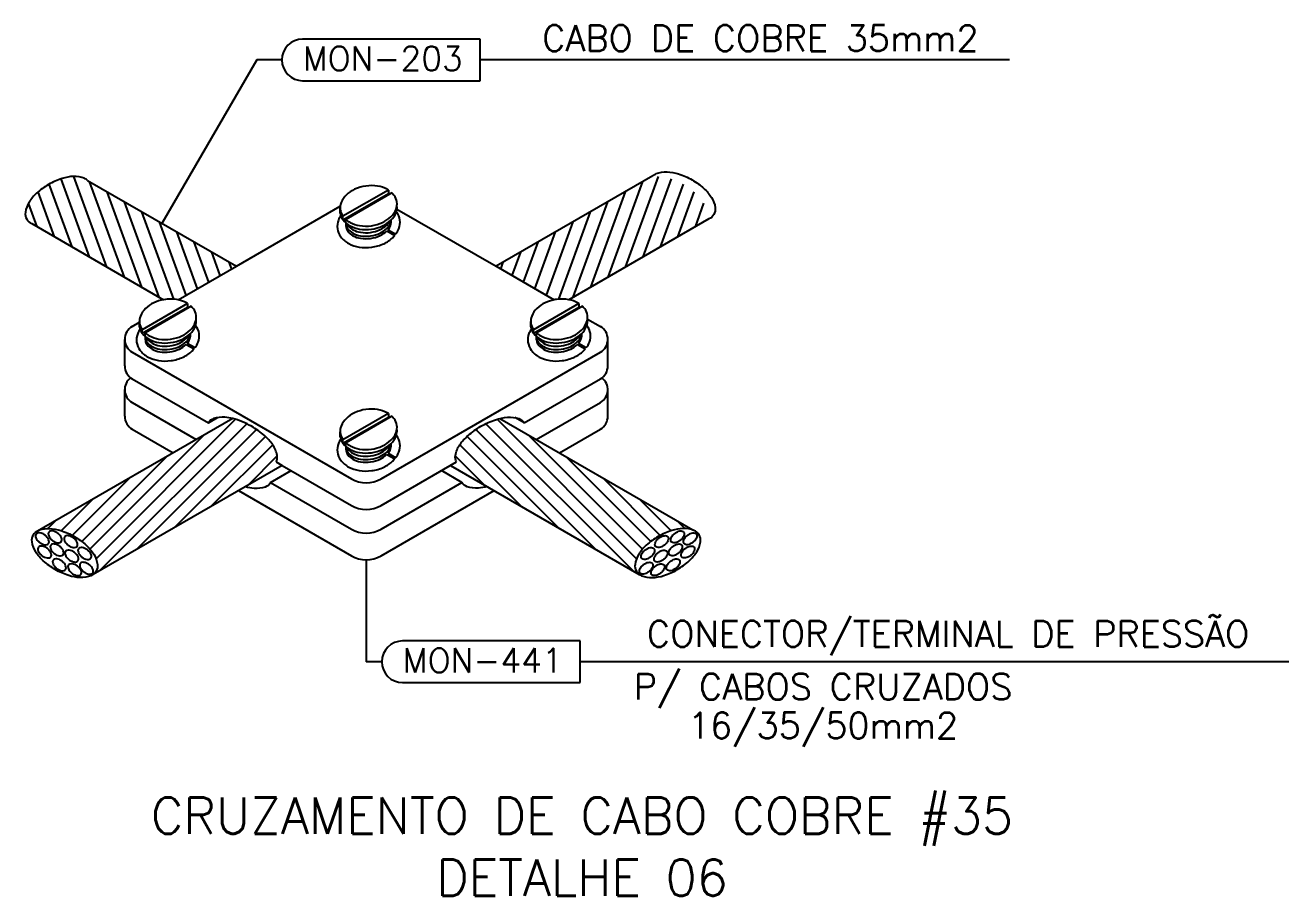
# Model space of a CAD drawing. Extents: x -800 to 12181, y -6101 to 2255.
# Drawn here: x 10315 to 10901, y -1446 to -1042 of the extents above; entities that cross this region are included whole.
import ezdxf
from ezdxf.enums import TextEntityAlignment as Align

# ---------------------------------------------------------------- set-up
doc = ezdxf.new("R2010")
doc.units = 0
doc.header["$MEASUREMENT"] = 0
doc.layers.get('0').update_dxf_attribs({"linetype": 'CONTINUOUS'})
for name, color, linetype in [('15', 1, 'CONTINUOUS'), ('25', 2, 'CONTINUOUS'), ('50', 5, 'CONTINUOUS')]:
    doc.layers.add(name, color=color, linetype=linetype)
doc.styles.add('15CL', font='romans.shx', dxfattribs={"height": 2})
doc.styles.add('25CL', font='ROMANS.shx', dxfattribs={"height": 2.5})
doc.styles.add('35CL', font='ROMANS.shx', dxfattribs={"height": 3.5})

# ---------------------------------------------------------------- blocks, each defined once
blk = doc.blocks.new('*X25')
at = {"color": 0}
for p, q in [((1626.54, 788.62), (1720.74, 882.82)), ((1629.11, 780.58), (1728.33, 879.8)), ((1622.46, 795.14), (1699.48, 872.17)), ((1654.2, 795.07), (1735.05, 875.92)), ((1679.3, 809.56), (1740.99, 871.25)), ((1704.39, 824.04), (1745.92, 865.57)), ((1616.95, 800.24), (1674.39, 857.68)), ((1729.49, 838.53), (1748.98, 858.03)), ((1610.5, 804.4), (1649.29, 843.19)), ((1603.06, 807.57), (1624.2, 828.7)), ((1593.93, 809.04), (1599.1, 814.21))]:
    blk.add_line(p, q, dxfattribs=at)
blk = doc.blocks.new('*X26')
at = {"color": 0}
for p, q in [((1610.34, 999.28), (1594.9, 1041.71)), ((1622.13, 992.47), (1602.92, 1045.27)), ((1633.92, 985.67), (1611.65, 1046.86)), ((1645.71, 978.86), (1622.23, 1043.38)), ((1598.55, 1006.09), (1587.48, 1036.51)), ((1657.5, 972.06), (1634.02, 1036.57)), ((1586.76, 1012.89), (1580.95, 1028.86)), ((1669.29, 965.25), (1645.8, 1029.76)), ((1679.08, 963.93), (1657.59, 1022.96)), ((1687.43, 966.56), (1669.38, 1016.15)), ((1695.13, 971), (1681.17, 1009.35)), ((1702.82, 975.44), (1692.96, 1002.54)), ((1710.52, 979.89), (1704.75, 995.73)), ((1718.21, 984.33), (1716.54, 988.93))]:
    blk.add_line(p, q, dxfattribs=at)

msp = doc.modelspace()

# ---------------------------------------------------------------- linework, layer by layer
for points in [[(10319.709, -1278.502, 0.1583384), (10319.451, -1279.217, 0.1064844), (10319.652, -1280.314, 0.0717057), (10320.261, -1281.339, 0.0580616), (10321.311, -1282.369, 0.0580616), (10322.57, -1283.129, 0.0717057), (10323.714, -1283.464, 0.1064844), (10324.826, -1283.385, 0.1583384), (10325.454, -1282.958, 0.1583384), (10325.712, -1282.243, 0.1064844), (10325.511, -1281.147, 0.0717057), (10324.902, -1280.121, 0.0580616), (10323.852, -1279.092, 0.0580616), (10322.593, -1278.331, 0.0717057), (10321.449, -1277.996, 0.1064844), (10320.337, -1278.075, 0.1583384)], [(10325.653, -1277.611, 0.1583384), (10325.395, -1278.326, 0.1064844), (10325.595, -1279.422, 0.0717057), (10326.205, -1280.448, 0.0580616), (10327.255, -1281.478, 0.0580616), (10328.513, -1282.238, 0.0717057), (10329.658, -1282.573, 0.1064844), (10330.77, -1282.494, 0.1583384), (10331.398, -1282.067, 0.1583384), (10331.656, -1281.352, 0.1064844), (10331.455, -1280.256, 0.0717057), (10330.846, -1279.23, 0.0580616), (10329.796, -1278.201, 0.0580616), (10328.537, -1277.44, 0.0717057), (10327.392, -1277.105, 0.1064844), (10326.281, -1277.184, 0.1583384)], [(10620.384, -1277.611, -0.1583384), (10620.642, -1278.326, -0.1064844), (10620.441, -1279.422, -0.0717057), (10619.832, -1280.448, -0.0580616), (10618.782, -1281.478, -0.0580616), (10617.523, -1282.238, -0.0717057), (10616.379, -1282.573, -0.1064844), (10615.267, -1282.494, -0.1583384), (10614.639, -1282.067, -0.1583384), (10614.381, -1281.352, -0.1064844), (10614.582, -1280.256, -0.0717057), (10615.191, -1279.23, -0.0580616), (10616.241, -1278.201, -0.0580616), (10617.5, -1277.44, -0.0717057), (10618.644, -1277.105, -0.1064844), (10619.756, -1277.184, -0.1583384)], [(10626.328, -1278.502, -0.1583384), (10626.586, -1279.217, -0.1064844), (10626.385, -1280.314, -0.0717057), (10625.776, -1281.339, -0.0580616), (10624.726, -1282.369, -0.0580616), (10623.467, -1283.129, -0.0717057), (10622.322, -1283.464, -0.1064844), (10621.211, -1283.385, -0.1583384), (10620.583, -1282.958, -0.1583384), (10620.325, -1282.243, -0.1064844), (10620.525, -1281.147, -0.0717057), (10621.135, -1280.121, -0.0580616), (10622.185, -1279.092, -0.0580616), (10623.443, -1278.331, -0.0717057), (10624.588, -1277.996, -0.1064844), (10625.7, -1278.075, -0.1583384)], [(10320.798, -1284.641, 0.1583384), (10320.541, -1285.356, 0.1064844), (10320.741, -1286.452, 0.0717057), (10321.351, -1287.478, 0.0580616), (10322.401, -1288.508, 0.0580616), (10323.659, -1289.268, 0.0717057), (10324.804, -1289.603, 0.1064844), (10325.916, -1289.524, 0.1583384), (10326.544, -1289.097, 0.1583384), (10326.801, -1288.382, 0.1064844), (10326.601, -1287.286, 0.0717057), (10325.992, -1286.26, 0.0580616), (10324.942, -1285.231, 0.0580616), (10323.683, -1284.47, 0.0717057), (10322.538, -1284.135, 0.1064844), (10321.427, -1284.214, 0.1583384)], [(10326.544, -1283.651, 0.1583384), (10326.287, -1284.366, 0.1064844), (10326.487, -1285.462, 0.0717057), (10327.096, -1286.488, 0.0580616), (10328.146, -1287.518, 0.0580616), (10329.405, -1288.278, 0.0717057), (10330.55, -1288.613, 0.1064844), (10331.662, -1288.534, 0.1583384), (10332.29, -1288.107, 0.1583384), (10332.547, -1287.392, 0.1064844), (10332.347, -1286.296, 0.0717057), (10331.738, -1285.27, 0.0580616), (10330.688, -1284.241, 0.0580616), (10329.429, -1283.48, 0.0717057), (10328.284, -1283.145, 0.1064844), (10327.172, -1283.224, 0.1583384)], [(10332.983, -1279.79, 0.1583384), (10332.726, -1280.504, 0.1064844), (10332.926, -1281.601, 0.0717057), (10333.536, -1282.626, 0.0580616), (10334.586, -1283.656, 0.0580616), (10335.844, -1284.417, 0.0717057), (10336.989, -1284.751, 0.1064844), (10338.101, -1284.672, 0.1583384), (10338.729, -1284.245, 0.1583384), (10338.986, -1283.531, 0.1064844), (10338.786, -1282.434, 0.0717057), (10338.177, -1281.409, 0.0580616), (10337.127, -1280.379, 0.0580616), (10335.868, -1279.618, 0.0717057), (10334.723, -1279.284, 0.1064844), (10333.611, -1279.363, 0.1583384)], [(10613.054, -1279.79, -0.1583384), (10613.311, -1280.504, -0.1064844), (10613.111, -1281.601, -0.0717057), (10612.501, -1282.626, -0.0580616), (10611.451, -1283.656, -0.0580616), (10610.193, -1284.417, -0.0717057), (10609.048, -1284.751, -0.1064844), (10607.936, -1284.672, -0.1583384), (10607.308, -1284.245, -0.1583384), (10607.051, -1283.531, -0.1064844), (10607.251, -1282.434, -0.0717057), (10607.86, -1281.409, -0.0580616), (10608.91, -1280.379, -0.0580616), (10610.169, -1279.618, -0.0717057), (10611.314, -1279.284, -0.1064844), (10612.425, -1279.363, -0.1583384)], [(10619.493, -1283.651, -0.1583384), (10619.75, -1284.366, -0.1064844), (10619.55, -1285.462, -0.0717057), (10618.941, -1286.488, -0.0580616), (10617.891, -1287.518, -0.0580616), (10616.632, -1288.278, -0.0717057), (10615.487, -1288.613, -0.1064844), (10614.375, -1288.534, -0.1583384), (10613.747, -1288.107, -0.1583384), (10613.49, -1287.392, -0.1064844), (10613.69, -1286.296, -0.0717057), (10614.299, -1285.27, -0.0580616), (10615.349, -1284.241, -0.0580616), (10616.608, -1283.48, -0.0717057), (10617.753, -1283.145, -0.1064844), (10618.865, -1283.224, -0.1583384)], [(10625.239, -1284.641, -0.1583384), (10625.496, -1285.356, -0.1064844), (10625.296, -1286.452, -0.0717057), (10624.686, -1287.478, -0.0580616), (10623.636, -1288.508, -0.0580616), (10622.378, -1289.268, -0.0717057), (10621.233, -1289.603, -0.1064844), (10620.121, -1289.524, -0.1583384), (10619.493, -1289.097, -0.1583384), (10619.235, -1288.382, -0.1064844), (10619.436, -1287.286, -0.0717057), (10620.045, -1286.26, -0.0580616), (10621.095, -1285.231, -0.0580616), (10622.354, -1284.47, -0.0717057), (10623.499, -1284.135, -0.1064844), (10624.61, -1284.214, -0.1583384)], [(10327.634, -1290.582, 0.1583384), (10327.376, -1291.297, 0.1064844), (10327.577, -1292.393, 0.0717057), (10328.186, -1293.419, 0.0580616), (10329.236, -1294.449, 0.0580616), (10330.495, -1295.209, 0.0717057), (10331.64, -1295.544, 0.1064844), (10332.751, -1295.465, 0.1583384), (10333.38, -1295.038, 0.1583384), (10333.637, -1294.323, 0.1064844), (10333.437, -1293.227, 0.0717057), (10332.827, -1292.201, 0.0580616), (10331.777, -1291.172, 0.0580616), (10330.519, -1290.411, 0.0717057), (10329.374, -1290.076, 0.1064844), (10328.262, -1290.155, 0.1583384)], [(10333.38, -1286.523, 0.1583384), (10333.122, -1287.237, 0.1064844), (10333.323, -1288.334, 0.0717057), (10333.932, -1289.359, 0.0580616), (10334.982, -1290.389, 0.0580616), (10336.24, -1291.15, 0.0717057), (10337.385, -1291.484, 0.1064844), (10338.497, -1291.405, 0.1583384), (10339.125, -1290.978, 0.1583384), (10339.383, -1290.264, 0.1064844), (10339.182, -1289.167, 0.0717057), (10338.573, -1288.142, 0.0580616), (10337.523, -1287.112, 0.0580616), (10336.264, -1286.351, 0.0717057), (10335.119, -1286.017, 0.1064844), (10334.008, -1286.096, 0.1583384)], [(10339.422, -1285.334, 0.1583384), (10339.165, -1286.049, 0.1064844), (10339.365, -1287.146, 0.0717057), (10339.975, -1288.171, 0.0580616), (10341.025, -1289.201, 0.0580616), (10342.283, -1289.961, 0.0717057), (10343.428, -1290.296, 0.1064844), (10344.54, -1290.217, 0.1583384), (10345.168, -1289.79, 0.1583384), (10345.426, -1289.075, 0.1064844), (10345.225, -1287.979, 0.0717057), (10344.616, -1286.953, 0.0580616), (10343.566, -1285.924, 0.0580616), (10342.307, -1285.163, 0.0717057), (10341.162, -1284.828, 0.1064844), (10340.051, -1284.907, 0.1583384)], [(10606.614, -1285.334, -0.1583384), (10606.872, -1286.049, -0.1064844), (10606.671, -1287.146, -0.0717057), (10606.062, -1288.171, -0.0580616), (10605.012, -1289.201, -0.0580616), (10603.754, -1289.961, -0.0717057), (10602.609, -1290.296, -0.1064844), (10601.497, -1290.217, -0.1583384), (10600.869, -1289.79, -0.1583384), (10600.611, -1289.075, -0.1064844), (10600.812, -1287.979, -0.0717057), (10601.421, -1286.953, -0.0580616), (10602.471, -1285.924, -0.0580616), (10603.73, -1285.163, -0.0717057), (10604.875, -1284.828, -0.1064844), (10605.986, -1284.907, -0.1583384)], [(10612.657, -1286.523, -0.1583384), (10612.915, -1287.237, -0.1064844), (10612.714, -1288.334, -0.0717057), (10612.105, -1289.359, -0.0580616), (10611.055, -1290.389, -0.0580616), (10609.796, -1291.15, -0.0717057), (10608.651, -1291.484, -0.1064844), (10607.54, -1291.405, -0.1583384), (10606.912, -1290.978, -0.1583384), (10606.654, -1290.264, -0.1064844), (10606.855, -1289.167, -0.0717057), (10607.464, -1288.142, -0.0580616), (10608.514, -1287.112, -0.0580616), (10609.772, -1286.351, -0.0717057), (10610.917, -1286.017, -0.1064844), (10612.029, -1286.096, -0.1583384)], [(10618.403, -1290.582, -0.1583384), (10618.66, -1291.297, -0.1064844), (10618.46, -1292.393, -0.0717057), (10617.851, -1293.419, -0.0580616), (10616.801, -1294.449, -0.0580616), (10615.542, -1295.209, -0.0717057), (10614.397, -1295.544, -0.1064844), (10613.286, -1295.465, -0.1583384), (10612.657, -1295.038, -0.1583384), (10612.4, -1294.323, -0.1064844), (10612.6, -1293.227, -0.0717057), (10613.21, -1292.201, -0.0580616), (10614.26, -1291.172, -0.0580616), (10615.518, -1290.411, -0.0717057), (10616.663, -1290.076, -0.1064844), (10617.775, -1290.155, -0.1583384)], [(10334.766, -1292.86, 0.1583384), (10334.509, -1293.574, 0.1064844), (10334.709, -1294.671, 0.0717057), (10335.319, -1295.696, 0.0580616), (10336.369, -1296.726, 0.0580616), (10337.627, -1297.487, 0.0717057), (10338.772, -1297.821, 0.1064844), (10339.884, -1297.742, 0.1583384), (10340.512, -1297.315, 0.1583384), (10340.769, -1296.6, 0.1064844), (10340.569, -1295.504, 0.0717057), (10339.96, -1294.479, 0.0580616), (10338.91, -1293.449, 0.0580616), (10337.651, -1292.688, 0.0717057), (10336.506, -1292.354, 0.1064844), (10335.395, -1292.432, 0.1583384)], [(10340.215, -1292.166, 0.1583384), (10339.958, -1292.881, 0.1064844), (10340.158, -1293.978, 0.0717057), (10340.767, -1295.003, 0.0580616), (10341.817, -1296.033, 0.0580616), (10343.076, -1296.793, 0.0717057), (10344.221, -1297.128, 0.1064844), (10345.333, -1297.049, 0.1583384), (10345.961, -1296.622, 0.1583384), (10346.218, -1295.907, 0.1064844), (10346.018, -1294.811, 0.0717057), (10345.408, -1293.785, 0.0580616), (10344.358, -1292.756, 0.0580616), (10343.1, -1291.995, 0.0717057), (10341.955, -1291.66, 0.1064844), (10340.843, -1291.739, 0.1583384)], [(10605.822, -1292.166, -0.1583384), (10606.079, -1292.881, -0.1064844), (10605.879, -1293.978, -0.0717057), (10605.27, -1295.003, -0.0580616), (10604.22, -1296.033, -0.0580616), (10602.961, -1296.793, -0.0717057), (10601.816, -1297.128, -0.1064844), (10600.704, -1297.049, -0.1583384), (10600.076, -1296.622, -0.1583384), (10599.819, -1295.907, -0.1064844), (10600.019, -1294.811, -0.0717057), (10600.628, -1293.785, -0.0580616), (10601.678, -1292.756, -0.0580616), (10602.937, -1291.995, -0.0717057), (10604.082, -1291.66, -0.1064844), (10605.194, -1291.739, -0.1583384)], [(10611.27, -1292.86, -0.1583384), (10611.528, -1293.574, -0.1064844), (10611.327, -1294.671, -0.0717057), (10610.718, -1295.696, -0.0580616), (10609.668, -1296.726, -0.0580616), (10608.41, -1297.487, -0.0717057), (10607.265, -1297.821, -0.1064844), (10606.153, -1297.742, -0.1583384), (10605.525, -1297.315, -0.1583384), (10605.267, -1296.6, -0.1064844), (10605.468, -1295.504, -0.0717057), (10606.077, -1294.479, -0.0580616), (10607.127, -1293.449, -0.0580616), (10608.386, -1292.688, -0.0717057), (10609.531, -1292.354, -0.1064844), (10610.642, -1292.432, -0.1583384)]]:
    msp.add_lwpolyline(points, format="xyb", close=True)
at = {"layer": '15', "color": 1}
for p, q in [((10422.283, -1058.41), (10378.169, -1134.299)), ((10433.821, -1058.41), (10422.283, -1058.41)), ((10771.646, -1058.402), (10525.944, -1058.402)), ((10480.233, -1337.828), (10473.018, -1337.828)), ((10901.342, -1337.82), (10572.356, -1337.82))]:
    msp.add_line(p, q, dxfattribs=at)
at = {"layer": '15', "linetype": 'Continuous'}
msp.add_line((10473.018, -1290.451), (10473.018, -1337.828), dxfattribs=at)
at = {"layer": '15'}
for points in [[(10463.693, -1135.038, 0.1298709), (10464.435, -1136.815, 0.1064379), (10466.84, -1138.863, 0.0843798), (10470.365, -1140.05, 0.0734637), (10475.009, -1140.095, 0.0734637), (10479.468, -1138.796, 0.0843798), (10482.541, -1136.7, 0.1064379), (10484.302, -1134.079, 0.0952148), (10484.571, -1132.681, 0.0316451)], [(10463.972, -1134.437, 0.0606228), (10464.435, -1135.222, 0.1064379), (10466.84, -1137.269, 0.0843798), (10470.365, -1138.456, 0.0734637), (10475.009, -1138.501, 0.0734637), (10479.468, -1137.202, 0.0843798), (10482.541, -1135.106, 0.0722349), (10483.862, -1133.402, 0.0952148)], [(10370.483, -1187.699, 0.1298709), (10371.225, -1189.477, 0.1064379), (10373.629, -1191.524, 0.0843798), (10377.154, -1192.711, 0.0734637), (10381.799, -1192.757, 0.0734637), (10386.257, -1191.458, 0.0843798), (10389.33, -1189.362, 0.1064379), (10391.092, -1186.741, 0.0952148), (10391.361, -1185.343, 0.0316451)], [(10370.762, -1187.099, 0.0606228), (10371.225, -1187.884, 0.1064379), (10373.629, -1189.931, 0.0843798), (10377.154, -1191.118, 0.0734637), (10381.799, -1191.163, 0.0734637), (10386.257, -1189.864, 0.0843798), (10389.33, -1187.768, 0.0722349), (10390.652, -1186.064, 0.0952148)], [(10552.164, -1187.699, 0.1298709), (10552.905, -1189.477, 0.1064379), (10555.31, -1191.524, 0.0843798), (10558.835, -1192.711, 0.0734637), (10563.479, -1192.757, 0.0734637), (10567.938, -1191.458, 0.0843798), (10571.011, -1189.362, 0.1064379), (10572.773, -1186.741, 0.0952148), (10573.041, -1185.343, 0.0316451)], [(10552.443, -1187.099, 0.0606228), (10552.905, -1187.884, 0.1064379), (10555.31, -1189.931, 0.0843798), (10558.835, -1191.118, 0.0734637), (10563.479, -1191.163, 0.0734637), (10567.938, -1189.864, 0.0843798), (10571.011, -1187.768, 0.0722349), (10572.332, -1186.064, 0.0952148)], [(10463.693, -1238.778, 0.1298709), (10464.435, -1240.556, 0.1064379), (10466.84, -1242.603, 0.0843798), (10470.365, -1243.79, 0.0734637), (10475.009, -1243.835, 0.0734637), (10479.468, -1242.536, 0.0843798), (10482.541, -1240.44, 0.1064379), (10484.302, -1237.819, 0.0952148), (10484.571, -1236.422, 0.0316451)], [(10463.972, -1238.177, 0.0606228), (10464.435, -1238.962, 0.1064379), (10466.84, -1241.009, 0.0843798), (10470.365, -1242.196, 0.0734637), (10475.009, -1242.242, 0.0734637), (10479.468, -1240.942, 0.0843798), (10482.541, -1238.846, 0.0722349), (10483.862, -1237.143, 0.0952148)]]:
    msp.add_lwpolyline(points, format="xyb", dxfattribs=at)
at = {"layer": '25'}
for p, q in [((10525.944, -1048.737), (10443.477, -1048.737)), ((10525.944, -1068.066), (10525.944, -1048.737)), ((10443.477, -1068.066), (10525.944, -1068.066)), ((10343.637, -1114.362), (10412.7, -1154.235)), ((10606.141, -1112.202), (10533.337, -1154.235)), ((10483.291, -1118.84), (10462.215, -1131.008)), ((10462.215, -1132.628), (10483.291, -1120.46)), ((10484.903, -1120.093), (10463.525, -1132.435)), ((10483.291, -1118.84), (10483.291, -1120.46)), ((10483.291, -1120.46), (10483.779, -1120.741)), ((10412.7, -1154.235), (10460.948, -1126.379)), ((10460.97, -1129.603), (10460.911, -1127.256)), ((10462.215, -1132.628), (10462.215, -1131.008)), ((10487.274, -1127.641), (10533.337, -1154.235)), ((10632.12, -1132.223), (10567.145, -1169.737)), ((10317.658, -1134.383), (10378.89, -1169.736)), ((10463.525, -1134.056), (10463.525, -1132.435)), ((10463.658, -1135.7), (10463.658, -1134.174)), ((10482.599, -1137.819), (10486.255, -1139.93)), ((10483.117, -1137.254), (10486.721, -1139.334)), ((10484.571, -1133.858), (10484.571, -1132.749)), ((10385.753, -1169.794), (10412.7, -1154.235)), ((10533.337, -1154.235), (10560.278, -1169.79)), ((10390.081, -1171.501), (10369.005, -1183.67)), ((10369.005, -1185.29), (10390.081, -1173.122)), ((10391.693, -1172.754), (10370.314, -1185.097)), ((10390.081, -1171.501), (10390.081, -1173.122)), ((10390.081, -1173.122), (10390.569, -1173.403)), ((10571.762, -1171.501), (10550.686, -1183.67)), ((10550.686, -1185.29), (10571.762, -1173.122)), ((10573.374, -1172.754), (10551.995, -1185.097)), ((10571.762, -1171.501), (10571.762, -1173.122)), ((10571.762, -1173.122), (10572.249, -1173.403)), ((10575.74, -1178.717), (10581.743, -1182.183)), ((10364.294, -1182.183), (10367.715, -1180.208)), ((10367.76, -1182.264), (10367.701, -1179.918)), ((10369.005, -1185.29), (10369.005, -1183.67)), ((10549.44, -1182.264), (10549.381, -1179.918)), ((10550.686, -1185.29), (10550.686, -1183.67)), ((10360.857, -1200.505), (10360.857, -1188.135)), ((10370.314, -1186.717), (10370.314, -1185.097)), ((10370.448, -1188.361), (10370.448, -1186.836)), ((10389.389, -1190.481), (10393.045, -1192.592)), ((10389.907, -1189.916), (10393.511, -1191.996)), ((10391.361, -1186.52), (10391.361, -1185.411)), ((10551.995, -1186.717), (10551.995, -1185.097)), ((10552.128, -1188.361), (10552.128, -1186.836)), ((10571.07, -1190.481), (10574.725, -1192.592)), ((10571.588, -1189.916), (10575.191, -1191.996)), ((10573.041, -1186.52), (10573.041, -1185.411)), ((10585.179, -1200.505), (10585.179, -1188.135)), ((10364.294, -1194.086), (10466.146, -1252.891)), ((10479.891, -1252.891), (10581.744, -1194.086)), ((10364.294, -1206.457), (10399.729, -1226.915)), ((10546.308, -1226.915), (10581.744, -1206.456)), ((10360.857, -1223.853), (10360.857, -1211.483)), ((10585.179, -1223.853), (10585.179, -1211.483)), ((10364.294, -1217.434), (10394.083, -1234.633)), ((10551.954, -1234.633), (10581.744, -1217.434)), ((10411.004, -1224.864), (10319.318, -1277.799)), ((10399.729, -1226.915), (10403.981, -1224.461)), ((10483.291, -1222.58), (10462.215, -1234.748)), ((10462.215, -1236.368), (10483.291, -1224.2)), ((10484.903, -1223.833), (10463.525, -1236.176)), ((10483.291, -1222.58), (10483.291, -1224.2)), ((10483.291, -1224.2), (10483.779, -1224.482)), ((10535.033, -1224.864), (10624.702, -1276.635)), ((10546.308, -1226.915), (10542.056, -1224.461)), ((10364.294, -1229.805), (10383.37, -1240.819)), ((10460.97, -1233.343), (10460.911, -1230.997)), ((10562.667, -1240.819), (10581.744, -1229.804)), ((10462.215, -1236.368), (10462.215, -1234.748)), ((10463.525, -1237.796), (10463.525, -1236.176)), ((10484.571, -1237.598), (10484.571, -1236.489)), ((10463.658, -1239.44), (10463.658, -1237.914)), ((10482.599, -1241.559), (10486.255, -1243.67)), ((10483.117, -1240.994), (10486.721, -1243.074)), ((10433.919, -1246.655), (10346.289, -1297.248)), ((10428.62, -1254.573), (10438.126, -1249.084)), ((10431.131, -1245.045), (10433.919, -1246.655)), ((10433.919, -1246.655), (10466.146, -1265.261)), ((10479.891, -1265.261), (10514.906, -1245.045)), ((10517.417, -1254.573), (10507.91, -1249.084)), ((10512.118, -1246.655), (10599.748, -1297.248)), ((10428.62, -1254.573), (10466.146, -1276.239)), ((10479.891, -1276.239), (10517.417, -1254.573)), ((10413.699, -1258.329), (10466.146, -1288.609)), ((10479.891, -1288.609), (10532.338, -1258.329)), ((10572.356, -1328.155), (10489.889, -1328.155)), ((10572.356, -1347.484), (10572.356, -1328.155)), ((10489.889, -1347.484), (10572.356, -1347.484))]:
    msp.add_line(p, q, dxfattribs=at)
for points in [[(10343.637, -1114.362, 0.0940759), (10342.091, -1113.375, 0.1052862), (10337.113, -1112.515, 0.067593), (10331.75, -1113.457, 0.0537475), (10325.498, -1116.22, 0.0537475), (10319.978, -1120.253, 0.067593), (10316.482, -1124.427, 0.1052862), (10314.737, -1129.168, 0.1681723), (10315.345, -1132.326, 0.1681723)], [(10606.141, -1112.202, -0.0940759), (10607.687, -1111.215, -0.1052862), (10612.665, -1110.355, -0.067593), (10618.028, -1111.297, -0.0537475), (10624.28, -1114.061, -0.0537475), (10629.8, -1118.093, -0.067593), (10633.296, -1122.267, -0.1052862), (10635.041, -1127.008, -0.1681723), (10634.433, -1130.166, -0.1681723)], [(10483.291, -1118.84, 0.0169489), (10482.691, -1118.49, 0.0843798), (10478.293, -1117.009, 0.0734637), (10472.845, -1116.956, 0.0734637), (10467.615, -1118.48, 0.0843798), (10463.781, -1121.095, 0.1064379), (10461.373, -1124.676, 0.1298709), (10460.97, -1127.982, 0.1298709)], [(10463.525, -1132.435, 0.0602819), (10465.538, -1133.853, 0.0843798), (10469.936, -1135.335, 0.0734637), (10475.384, -1135.388, 0.0734637), (10480.614, -1133.864, 0.0843798), (10484.448, -1131.249, 0.1064379), (10486.855, -1127.667, 0.1298709), (10487.259, -1124.361, 0.1298709), (10485.977, -1121.287, 0.0392354), (10484.903, -1120.093, 0.0843798)], [(10460.97, -1129.603, 0.1298709), (10462.252, -1132.676, 0.1064379), (10465.538, -1135.474, 0.0843798), (10469.936, -1136.955, 0.0734637), (10475.384, -1137.008, 0.0734637), (10480.614, -1135.484, 0.0843798), (10484.448, -1132.869, 0.1064379), (10486.855, -1129.288, 0.1267453), (10487.269, -1126.061, 0.1298709)], [(10461.206, -1130.657, 0.0515185), (10460.097, -1132.774, 0.1298709), (10459.608, -1136.777, 0.1298709)], [(10460.97, -1127.982, 0.1274971), (10462.215, -1131.008, 0.1064379)], [(10486.721, -1139.334, 0.0629307), (10488.132, -1136.784, 0.1298709), (10488.62, -1132.781, 0.1298709), (10487.068, -1129.059, 0.0030612), (10486.981, -1128.946, 0.0843798)], [(10634.433, -1130.166, -0.1614579), (10632.12, -1132.223, -0.1052862)], [(10315.345, -1132.326, 0.1614579), (10317.658, -1134.383, 0.1052862)], [(10459.608, -1136.777, 0.1298709), (10461.161, -1140.499, 0.1064379), (10464.887, -1143.671, 0.0843798), (10469.722, -1145.299, 0.0734637), (10475.571, -1145.356, 0.0734637), (10481.187, -1143.72, 0.0843798), (10485.402, -1140.846, 0.0269309), (10486.255, -1139.93, 0.1298709)], [(10463.658, -1135.7, 0.0342328), (10463.693, -1136.214, 0.1298709)], [(10463.693, -1136.214, 0.1298709), (10464.435, -1137.992, 0.1064379), (10466.84, -1140.039, 0.0843798), (10470.365, -1141.226, 0.0734637), (10475.009, -1141.272, 0.0734637), (10479.468, -1139.972, 0.0843798), (10482.541, -1137.876, 0.0027292), (10482.599, -1137.819, 0.0952148)], [(10483.117, -1137.254, 0.0778924), (10484.302, -1135.256, 0.0952148), (10484.571, -1133.858, 0.0316451)], [(10378.89, -1169.736, 0.0632969), (10374.405, -1171.142, 0.0843798), (10370.571, -1173.757, 0.1064379), (10368.163, -1177.338, 0.1298709), (10367.76, -1180.644, 0.1298709)], [(10370.314, -1185.097, 0.0602819), (10372.328, -1186.515, 0.0843798), (10376.726, -1187.996, 0.0734637), (10382.174, -1188.05, 0.0734637), (10387.404, -1186.526, 0.0843798), (10391.238, -1183.911, 0.1064379), (10393.645, -1180.329, 0.1298709), (10394.049, -1177.023, 0.1298709), (10392.766, -1173.949, 0.0392354), (10391.693, -1172.754, 0.0843798)], [(10385.758, -1169.79, 0.0929252), (10378.89, -1169.736, 0.0734637)], [(10390.081, -1171.501, 0.0169489), (10389.481, -1171.152, 0.0720008), (10385.753, -1169.794, 0.0836456)], [(10560.278, -1169.79, 0.0593005), (10556.085, -1171.142, 0.0843798), (10552.251, -1173.757, 0.1064379), (10549.844, -1177.338, 0.1298709), (10549.44, -1180.644, 0.1298709)], [(10551.995, -1185.097, 0.0602819), (10554.008, -1186.515, 0.0843798), (10558.407, -1187.996, 0.0734637), (10563.854, -1188.05, 0.0734637), (10569.084, -1186.526, 0.0843798), (10572.919, -1183.911, 0.1064379), (10575.326, -1180.329, 0.1298709), (10575.729, -1177.023, 0.1298709), (10574.447, -1173.949, 0.0392354), (10573.374, -1172.754, 0.0843798)], [(10567.147, -1169.736, 0.0787203), (10561.315, -1169.618, 0.0141017), (10560.278, -1169.79, 0.0843798)], [(10571.762, -1171.501, 0.0169489), (10571.161, -1171.152, 0.0773293), (10567.145, -1169.737, 0.0734637)], [(10367.76, -1182.264, 0.1298709), (10369.042, -1185.338, 0.1064379), (10372.328, -1188.135, 0.0843798), (10376.726, -1189.616, 0.0734637), (10382.174, -1189.67, 0.0734637), (10387.404, -1188.146, 0.0843798), (10391.238, -1185.531, 0.1064379), (10393.645, -1181.949, 0.1267453), (10394.059, -1178.723, 0.1298709)], [(10549.44, -1182.264, 0.1298709), (10550.723, -1185.338, 0.1064379), (10554.008, -1188.135, 0.0843798), (10558.407, -1189.616, 0.0734637), (10563.854, -1189.67, 0.0734637), (10569.084, -1188.146, 0.0843798), (10572.919, -1185.531, 0.1064379), (10575.326, -1181.949, 0.1267453), (10575.74, -1178.723, 0.1298709)], [(10367.996, -1183.319, 0.0515185), (10366.887, -1185.436, 0.1298709), (10366.398, -1189.439, 0.1298709)], [(10367.76, -1180.644, 0.1274971), (10369.005, -1183.67, 0.1064379)], [(10393.511, -1191.996, 0.0629307), (10394.922, -1189.446, 0.1298709), (10395.41, -1185.443, 0.1298709), (10393.858, -1181.721, 0.0030612), (10393.771, -1181.608, 0.0843798)], [(10549.676, -1183.319, 0.0515185), (10548.567, -1185.436, 0.1298709), (10548.079, -1189.439, 0.1298709)], [(10549.44, -1180.644, 0.1274971), (10550.686, -1183.67, 0.1064379)], [(10575.191, -1191.996, 0.0629307), (10576.602, -1189.446, 0.1298709), (10577.091, -1185.443, 0.1298709), (10575.538, -1181.721, 0.0030612), (10575.451, -1181.608, 0.0843798)], [(10366.398, -1189.439, 0.1298709), (10367.951, -1193.161, 0.1064379), (10371.677, -1196.333, 0.0843798), (10376.512, -1197.961, 0.0734637), (10382.361, -1198.018, 0.0734637), (10387.977, -1196.382, 0.0843798), (10392.192, -1193.507, 0.0269309), (10393.045, -1192.592, 0.1298709)], [(10370.448, -1188.361, 0.0342328), (10370.483, -1188.876, 0.1298709)], [(10370.483, -1188.876, 0.1298709), (10371.225, -1190.654, 0.1064379), (10373.629, -1192.701, 0.0843798), (10377.154, -1193.888, 0.0734637), (10381.799, -1193.933, 0.0734637), (10386.257, -1192.634, 0.0843798), (10389.33, -1190.538, 0.0027292), (10389.389, -1190.481, 0.0952148)], [(10389.907, -1189.916, 0.0778924), (10391.092, -1187.917, 0.0952148), (10391.361, -1186.52, 0.0316451)], [(10548.079, -1189.439, 0.1298709), (10549.631, -1193.161, 0.1064379), (10553.358, -1196.333, 0.0843798), (10558.192, -1197.961, 0.0734637), (10564.042, -1198.018, 0.0734637), (10569.658, -1196.382, 0.0843798), (10573.872, -1193.507, 0.0269309), (10574.725, -1192.592, 0.1298709)], [(10552.128, -1188.361, 0.0342328), (10552.164, -1188.876, 0.1298709)], [(10552.164, -1188.876, 0.1298709), (10552.905, -1190.654, 0.1064379), (10555.31, -1192.701, 0.0843798), (10558.835, -1193.888, 0.0734637), (10563.479, -1193.933, 0.0734637), (10567.938, -1192.634, 0.0843798), (10571.011, -1190.538, 0.0027292), (10571.07, -1190.481, 0.0952148)], [(10571.588, -1189.916, 0.0778924), (10572.773, -1187.917, 0.0952148), (10573.041, -1186.52, 0.0316451)], [(10411.004, -1224.864, 0.039702), (10407.38, -1224.285, 0.1029758), (10402.112, -1224.952, 0.1809308), (10399.729, -1226.915, 0.1809308)], [(10431.131, -1245.045, 0.1809308), (10431.64, -1241.999, 0.1029758), (10429.584, -1237.104, 0.0624925), (10425.75, -1232.8, 0.0487177), (10419.746, -1228.505, 0.0621696), (10411.004, -1224.864, 0.0624632)], [(10483.291, -1222.58, 0.0169489), (10482.691, -1222.23, 0.0843798), (10478.293, -1220.749, 0.0734637), (10472.845, -1220.696, 0.0734637), (10467.615, -1222.22, 0.0843798), (10463.781, -1224.835, 0.1064379), (10461.373, -1228.416, 0.1298709), (10460.97, -1231.722, 0.1298709)], [(10463.525, -1236.176, 0.0602819), (10465.538, -1237.594, 0.0843798), (10469.936, -1239.075, 0.0734637), (10475.384, -1239.128, 0.0734637), (10480.614, -1237.604, 0.0843798), (10484.448, -1234.989, 0.1064379), (10486.855, -1231.408, 0.1298709), (10487.259, -1228.101, 0.1298709), (10485.977, -1225.028, 0.0392354), (10484.903, -1223.833, 0.0843798)], [(10514.906, -1245.045, -0.1809308), (10514.397, -1241.999, -0.1029758), (10516.453, -1237.104, -0.0624925), (10520.287, -1232.8, -0.0487177), (10526.291, -1228.505, -0.0487177), (10533.013, -1225.453, -0.0624925), (10538.657, -1224.285, -0.1029758), (10543.925, -1224.952, -0.1809308), (10546.308, -1226.915, -0.1809308)], [(10460.97, -1233.343, 0.1298709), (10462.252, -1236.417, 0.1064379), (10465.538, -1239.214, 0.0843798), (10469.936, -1240.695, 0.0734637), (10475.384, -1240.748, 0.0734637), (10480.614, -1239.224, 0.0843798), (10484.448, -1236.609, 0.1064379), (10486.855, -1233.028, 0.1267453), (10487.269, -1229.801, 0.1298709)], [(10460.97, -1231.722, 0.1274971), (10462.215, -1234.748, 0.1064379)], [(10461.206, -1234.398, 0.0515185), (10460.097, -1236.514, 0.1298709), (10459.608, -1240.517, 0.1298709)], [(10483.117, -1240.994, 0.0778924), (10484.302, -1238.996, 0.0952148), (10484.571, -1237.598, 0.0316451)], [(10486.721, -1243.074, 0.0629307), (10488.132, -1240.524, 0.1298709), (10488.62, -1236.521, 0.1298709), (10487.068, -1232.799, 0.0030612), (10486.981, -1232.686, 0.0843798)], [(10459.608, -1240.517, 0.1298709), (10461.161, -1244.239, 0.1064379), (10464.887, -1247.411, 0.0843798), (10469.722, -1249.039, 0.0734637), (10475.571, -1249.097, 0.0734637), (10481.187, -1247.46, 0.0843798), (10485.402, -1244.586, 0.0269309), (10486.255, -1243.67, 0.1298709)], [(10463.658, -1239.44, 0.0342328), (10463.693, -1239.954, 0.1298709)], [(10463.693, -1239.954, 0.1298709), (10464.435, -1241.732, 0.1064379), (10466.84, -1243.779, 0.0843798), (10470.365, -1244.966, 0.0734637), (10475.009, -1245.012, 0.0734637), (10479.468, -1243.712, 0.0843798), (10482.541, -1241.617, 0.0027292), (10482.599, -1241.559, 0.0952148)], [(10416.863, -1256.502, 0.0450746), (10420.969, -1257.204, 0.1029758), (10426.236, -1256.537, 0.1809308), (10428.62, -1254.573, 0.1809308)], [(10529.173, -1256.502, -0.0450746), (10525.068, -1257.204, -0.1029758), (10519.8, -1256.537, -0.1809308), (10517.417, -1254.573, -0.1809308)], [(10345.179, -1297.87, -0.1052862), (10340.2, -1298.729, -0.067593), (10334.838, -1297.788, -0.0537475), (10328.585, -1295.024, -0.0537475), (10323.066, -1290.991, -0.067593), (10319.569, -1286.818, -0.1052862), (10317.824, -1282.077, -0.1681723), (10318.433, -1278.918, -0.0729423), (10319.318, -1277.799, -0.1052862)], [(10321.335, -1276.635, -0.0948002), (10325.842, -1275.953, -0.067593), (10331.205, -1276.894, -0.0537475), (10337.457, -1279.658, -0.0537475), (10342.976, -1283.691, -0.067593), (10346.473, -1287.864, -0.1052862), (10348.218, -1292.605, -0.3461338), (10345.179, -1297.87, -0.1681723)]]:
    msp.add_lwpolyline(points, format="xyb", dxfattribs=at)
msp.add_lwpolyline([(10598.427, -1295.764, 0.1681723), (10600.858, -1297.87, 0.1052862), (10605.837, -1298.729, 0.067593), (10611.199, -1297.788, 0.0537475), (10617.452, -1295.024, 0.0537475), (10622.971, -1290.991, 0.067593), (10626.468, -1286.818, 0.1052862), (10628.213, -1282.077, 0.1681723), (10627.604, -1278.918, 0.1681723), (10625.173, -1276.812, 0.1052862), (10620.195, -1275.953, 0.067593), (10614.832, -1276.894, 0.0537475), (10608.58, -1279.658, 0.0537475), (10603.06, -1283.691, 0.067593), (10599.564, -1287.864, 0.1052862), (10597.819, -1292.605, 0.1681723)], format="xyb", close=True, dxfattribs=at)
for centre, radius, start, end in [((10443.477, -1058.394), 9.656, 90, 180), ((10443.477, -1058.41), 9.656, 180, 270), ((10367.73, -1188.135), 6.872, 120, 240), ((10578.307, -1188.135), 6.872, 300, 60), ((10367.73, -1200.505), 6.872, 180, 240), ((10578.307, -1200.505), 6.872, 300, 0), ((10367.73, -1211.483), 6.872, 126.996251, 240), ((10578.307, -1211.483), 6.872, 300, 53.003749), ((10367.73, -1223.853), 6.872, 180, 240), ((10578.307, -1223.853), 6.872, 300, 0), ((10473.018, -1240.988), 13.745, 240, 300), ((10473.018, -1253.358), 13.745, 240, 300), ((10473.018, -1264.336), 13.745, 240, 300), ((10473.018, -1276.706), 13.745, 240, 300), ((10489.889, -1337.812), 9.656, 90, 180), ((10489.889, -1337.828), 9.656, 180, 270)]:
    msp.add_arc(centre, radius, start, end, dxfattribs=at)

# ---------------------------------------------------------------- block references
at = {"yscale": 0.6872399999965637, "zscale": 0.68724}
for name, p, xscale in [('*X26', (9229.715, -1831.953), 0.6872399999883783), ('*X26', (11716.322, -1831.953), -0.6872399999883783), ('*X25', (9229.715, -1831.953), 0.6872399999883783), ('*X25', (11716.322, -1831.953), -0.6872399999883783)]:
    msp.add_blockref(name, p, dxfattribs=dict(at, xscale=xscale))

# ---------------------------------------------------------------- texts
at = {"layer": '15', "color": 2, "style": '15CL'}
for s, p in [('CABO DE COBRE 35mm2', (10656.007, -1054.335)), ('CONECTOR/TERMINAL DE PRESSÃO', (10743.179, -1330.878)), ('P/ CABOS CRUZADOS', (10685.104, -1355.381)), ('16/35/50mm2', (10685.104, -1373.381))]:
    msp.add_text(s, height=12, dxfattribs=at).set_placement(p, align=Align.CENTER)
at = {"layer": '25', "style": '25CL'}
for s, p in [('MON-203', (10443.577, -1063.375)), ('MON-441', (10489.989, -1342.793))]:
    msp.add_text(s, height=11.25, dxfattribs=at).set_placement(p)
at = {"layer": '50', "style": '35CL'}
for s, p in [('CRUZAMENTO DE CABO COBRE #35', (10573.16, -1417.628)), ('DETALHE 06', (10573.16, -1446.428))]:
    msp.add_text(s, height=16.8, dxfattribs=at).set_placement(p, align=Align.CENTER)

doc.saveas('drawing.dxf')
